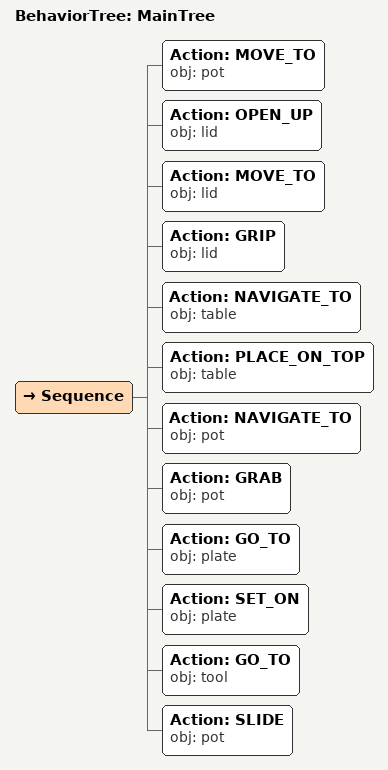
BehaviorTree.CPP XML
<root main_tree_to_execute="MainTree">
  <BehaviorTree ID="MainTree">
    <Sequence>
      <!-- Move to pot -->
      <Action ID="MOVE_TO" obj="pot" />
      <!-- Open up lid -->
      <Action ID="OPEN_UP" obj="lid" />
      <!-- Move to lid -->
      <Action ID="MOVE_TO" obj="lid" />
      <!-- Grip lid -->
      <Action ID="GRIP" obj="lid" />
      <!-- Navigate to table -->
      <Action ID="NAVIGATE_TO" obj="table" />
      <!-- Place on table -->
      <Action ID="PLACE_ON_TOP" obj="table" />
      <!-- Navigate to pot -->
      <Action ID="NAVIGATE_TO" obj="pot" />
      <!-- Grab pot -->
      <Action ID="GRAB" obj="pot" />
      <!-- Go to plate -->
      <Action ID="GO_TO" obj="plate" />
      <!-- Set on plate -->
      <Action ID="SET_ON" obj="plate" />
      <!-- Go to tool -->
      <Action ID="GO_TO" obj="tool" />
      <!-- Slide pot -->
      <Action ID="SLIDE" obj="pot" />
    </Sequence>
  </BehaviorTree>
</root>
